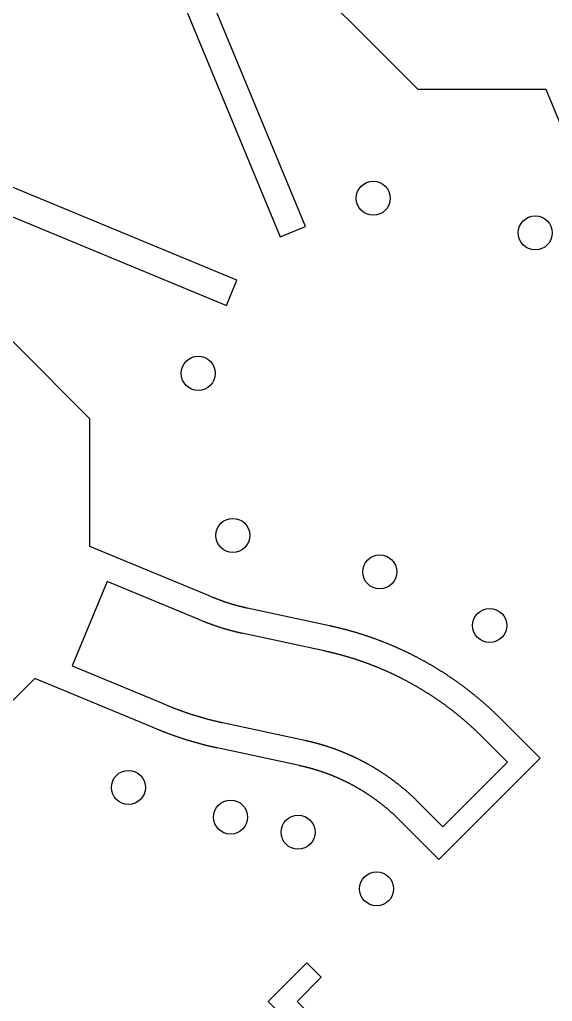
# Model space of a CAD drawing. Extents: x -13500 to 13500, y -13500 to 13500.
# Drawn here: x -7196 to -3290, y 0 to 7196 of the extents above; entities that cross this region are included whole.
import ezdxf

# ---------------------------------------------------------------- set-up
doc = ezdxf.new("R2010")
doc.units = 0
doc.header["$MEASUREMENT"] = 0
doc.layers.add('Top', color=1, linetype='Continuous')
doc.layers.add('Via', color=90, linetype='Continuous')

msp = doc.modelspace()

# ---------------------------------------------------------------- linework, layer by layer
at = {"layer": 'Top', "linetype": 'Continuous'}
for points in [[(-5285.827, 5603.763), (-5101.051, 5680.299), (-6838.052, 9873.788), (-2146.591, 11817.055), (-409.591, 7623.566), (-224.815, 7700.103), (-2038.352, 12078.368), (-7099.364, 9982.028), (-5285.827, 5603.763)], [(-7700.103, 224.815), (-7623.567, 409.591), (-11817.056, 2146.591), (-9873.79, 6838.051), (-5680.301, 5101.051), (-5603.764, 5285.827), (-9982.029, 7099.364), (-12078.369, 2038.351), (-7700.103, 224.815)]]:
    msp.add_lwpolyline(points, dxfattribs=at)
at = {"layer": 'Top'}
for points in [[(-2976.689, 5814.471), (-3336.588, 6683.345), (-4273.044, 6683.345), (-5337.035, 7747.336)], [(-7747.336, 5337.035), (-6683.345, 4273.044), (-6683.345, 3336.588), (-5814.471, 2976.689), (-5782.432, 2963.418), (-5779.263, 2962.109), (-5776.091, 2960.808), (-5772.916, 2959.515), (-5769.738, 2958.229), (-5766.557, 2956.95), (-5763.373, 2955.678), (-5760.186, 2954.414), (-5756.996, 2953.158), (-5753.803, 2951.909), (-5750.608, 2950.667), (-5747.409, 2949.433), (-5744.208, 2948.206), (-5741.003, 2946.986), (-5737.796, 2945.774), (-5734.586, 2944.57), (-5731.374, 2943.373), (-5728.158, 2942.183), (-5724.94, 2941.001), (-5721.719, 2939.826), (-5718.495, 2938.659), (-5715.269, 2937.499), (-5712.04, 2936.347), (-5708.808, 2935.203), (-5705.574, 2934.066), (-5702.337, 2932.936), (-5699.097, 2931.814), (-5695.855, 2930.699), (-5692.61, 2929.592), (-5689.363, 2928.493), (-5686.113, 2927.401), (-5682.86, 2926.317), (-5679.606, 2925.24), (-5676.348, 2924.171), (-5673.088, 2923.109), (-5669.826, 2922.055), (-5666.561, 2921.008), (-5663.294, 2919.97), (-5660.024, 2918.938), (-5656.752, 2917.915), (-5653.477, 2916.898), (-5650.201, 2915.89), (-5646.922, 2914.889), (-5643.64, 2913.896), (-5640.356, 2912.91), (-5637.07, 2911.932), (-5633.782, 2910.962), (-5630.492, 2909.999), (-5627.199, 2909.044), (-5623.904, 2908.097), (-5620.607, 2907.157), (-5617.307, 2906.225), (-5614.006, 2905.301), (-5610.702, 2904.384), (-5607.397, 2903.475), (-5604.089, 2902.574), (-5600.779, 2901.68), (-5597.467, 2900.794), (-5594.153, 2899.916), (-5590.837, 2899.046), (-5587.518, 2898.183), (-5584.198, 2897.328), (-5580.876, 2896.48), (-5577.552, 2895.641), (-5574.226, 2894.809), (-5570.898, 2893.985), (-5567.569, 2893.168), (-5564.237, 2892.359), (-5560.903, 2891.558), (-5557.568, 2890.765), (-5554.231, 2889.98), (-5550.891, 2889.202), (-5547.551, 2888.432), (-5544.208, 2887.67), (-5540.863, 2886.915), (-5537.517, 2886.169), (-5534.169, 2885.43), (-5530.82, 2884.699), (-5527.469, 2883.976), (-4923.764, 2754.418), (-4919.363, 2753.47), (-4914.965, 2752.513), (-4910.568, 2751.549), (-4906.174, 2750.577), (-4901.78, 2749.598), (-4897.389, 2748.61), (-4892.999, 2747.615), (-4888.611, 2746.612), (-4884.225, 2745.601), (-4879.841, 2744.582), (-4875.459, 2743.555), (-4871.078, 2742.521), (-4866.699, 2741.478), (-4862.322, 2740.428), (-4857.947, 2739.37), (-4853.574, 2738.305), (-4849.203, 2737.231), (-4844.834, 2736.15), (-4840.466, 2735.061), (-4836.101, 2733.964), (-4831.738, 2732.86), (-4827.376, 2731.747), (-4823.017, 2730.627), (-4818.659, 2729.499), (-4814.304, 2728.363), (-4809.95, 2727.22), (-4805.599, 2726.069), (-4801.25, 2724.91), (-4796.902, 2723.743), (-4792.557, 2722.569), (-4788.214, 2721.386), (-4783.873, 2720.196), (-4779.534, 2718.999), (-4775.198, 2717.793), (-4770.863, 2716.58), (-4766.531, 2715.359), (-4762.201, 2714.131), (-4757.873, 2712.894), (-4753.547, 2711.65), (-4749.223, 2710.399), (-4744.902, 2709.139), (-4740.583, 2707.872), (-4736.266, 2706.597), (-4731.952, 2705.315), (-4727.64, 2704.024), (-4723.33, 2702.727), (-4719.022, 2701.421), (-4714.717, 2700.108), (-4710.414, 2698.787), (-4706.113, 2697.458), (-4701.815, 2696.122), (-4697.519, 2694.778), (-4693.226, 2693.426), (-4688.935, 2692.067), (-4684.647, 2690.7), (-4680.361, 2689.326), (-4676.077, 2687.944), (-4671.796, 2686.554), (-4667.517, 2685.156), (-4663.241, 2683.751), (-4658.967, 2682.339), (-4654.696, 2680.918), (-4650.428, 2679.49), (-4646.161, 2678.055), (-4641.898, 2676.612), (-4637.637, 2675.161), (-4633.379, 2673.703), (-4629.123, 2672.237), (-4624.87, 2670.764), (-4620.62, 2669.282), (-4616.372, 2667.794), (-4612.127, 2666.298), (-4607.884, 2664.794), (-4603.644, 2663.283), (-4599.407, 2661.764), (-4595.173, 2660.237), (-4590.941, 2658.703), (-4586.712, 2657.162), (-4582.486, 2655.613), (-4578.263, 2654.056), (-4574.042, 2652.492), (-4569.825, 2650.92), (-4565.61, 2649.341), (-4561.397, 2647.755), (-4557.188, 2646.16), (-4552.982, 2644.559), (-4548.778, 2642.95), (-4544.577, 2641.333), (-4540.379, 2639.709), (-4536.184, 2638.077), (-4531.992, 2636.438), (-4527.803, 2634.792), (-4523.617, 2633.138), (-4519.434, 2631.476), (-4515.254, 2629.807), (-4511.076, 2628.131), (-4506.902, 2626.447), (-4502.731, 2624.756), (-4498.563, 2623.057), (-4494.397, 2621.351), (-4490.235, 2619.637), (-4486.076, 2617.916), (-4481.92, 2616.188), (-4477.767, 2614.452), (-4473.617, 2612.709), (-4469.471, 2610.958), (-4465.327, 2609.2), (-4461.187, 2607.435), (-4457.049, 2605.662), (-4452.915, 2603.882), (-4448.784, 2602.095), (-4444.656, 2600.3), (-4440.532, 2598.498), (-4436.411, 2596.688), (-4432.292, 2594.871), (-4428.178, 2593.047), (-4424.066, 2591.216), (-4419.958, 2589.377), (-4415.853, 2587.531), (-4411.751, 2585.677), (-4407.652, 2583.816), (-4403.557, 2581.948), (-4399.466, 2580.073), (-4395.377, 2578.19), (-4391.292, 2576.3), (-4387.21, 2574.403), (-4383.132, 2572.498), (-4379.057, 2570.586), (-4374.986, 2568.667), (-4370.918, 2566.741), (-4366.853, 2564.807), (-4362.792, 2562.866), (-4358.734, 2560.918), (-4354.68, 2558.963), (-4350.629, 2557.001), (-4346.582, 2555.031), (-4342.538, 2553.054), (-4338.498, 2551.07), (-4334.462, 2549.078), (-4330.429, 2547.08), (-4326.399, 2545.074), (-4322.373, 2543.061), (-4318.351, 2541.041), (-4314.332, 2539.014), (-4310.317, 2536.98), (-4306.306, 2534.938), (-4302.298, 2532.889), (-4298.294, 2530.833), (-4294.293, 2528.77), (-4290.296, 2526.7), (-4286.303, 2524.623), (-4282.314, 2522.539), (-4278.328, 2520.447), (-4274.346, 2518.349), (-4270.368, 2516.243), (-4266.393, 2514.13), (-4262.423, 2512.011), (-4258.456, 2509.884), (-4254.493, 2507.75), (-4250.534, 2505.609), (-4246.578, 2503.461), (-4242.627, 2501.305), (-4238.679, 2499.143), (-4234.735, 2496.974), (-4230.795, 2494.798), (-4226.859, 2492.615), (-4222.926, 2490.424), (-4218.998, 2488.227), (-4215.074, 2486.023), (-4211.153, 2483.811), (-4207.237, 2481.593), (-4203.324, 2479.368), (-4199.416, 2477.136), (-4195.511, 2474.897), (-4191.61, 2472.651), (-4187.714, 2470.397), (-4183.821, 2468.137), (-4179.933, 2465.871), (-4176.048, 2463.597), (-4172.168, 2461.316), (-4168.291, 2459.028), (-4164.419, 2456.734), (-4160.551, 2454.432), (-4156.687, 2452.124), (-4152.827, 2449.808), (-4148.971, 2447.486), (-4145.119, 2445.157), (-4141.272, 2442.821), (-4137.428, 2440.478), (-4133.589, 2438.129), (-4129.754, 2435.772), (-4125.924, 2433.409), (-4122.097, 2431.039), (-4118.275, 2428.662), (-4114.457, 2426.278), (-4110.643, 2423.888), (-4106.833, 2421.491), (-4103.028, 2419.086), (-4099.227, 2416.676), (-4095.43, 2414.258), (-4091.638, 2411.833), (-4087.85, 2409.402), (-4084.066, 2406.964), (-4080.287, 2404.52), (-4076.512, 2402.068), (-4072.741, 2399.61), (-4068.975, 2397.145), (-4065.213, 2394.674), (-4061.456, 2392.196), (-4057.703, 2389.711), (-4053.954, 2387.219), (-4050.21, 2384.721), (-4046.471, 2382.216), (-4042.736, 2379.704), (-4039.005, 2377.186), (-4035.279, 2374.661), (-4031.557, 2372.129), (-4027.84, 2369.591), (-4024.127, 2367.046), (-4020.419, 2364.495), (-4016.716, 2361.937), (-4013.017, 2359.372), (-4009.322, 2356.801), (-4005.633, 2354.223), (-4001.947, 2351.638), (-3998.267, 2349.047), (-3994.591, 2346.45), (-3990.919, 2343.846), (-3987.253, 2341.235), (-3983.591, 2338.618), (-3979.933, 2335.994), (-3976.281, 2333.364), (-3972.633, 2330.728), (-3968.99, 2328.084), (-3965.351, 2325.435), (-3961.717, 2322.778), (-3958.088, 2320.116), (-3954.464, 2317.447), (-3950.844, 2314.771), (-3947.229, 2312.089), (-3943.619, 2309.401), (-3940.014, 2306.706), (-3936.414, 2304.005), (-3932.818, 2301.297), (-3929.228, 2298.583), (-3925.642, 2295.862), (-3922.061, 2293.135), (-3918.485, 2290.402), (-3914.913, 2287.662), (-3911.347, 2284.916), (-3907.785, 2282.164), (-3904.229, 2279.405), (-3900.677, 2276.64), (-3897.13, 2273.869), (-3893.589, 2271.091), (-3890.052, 2268.307), (-3886.52, 2265.517), (-3882.993, 2262.72), (-3879.471, 2259.917), (-3875.954, 2257.108), (-3872.442, 2254.293), (-3868.936, 2251.471), (-3865.434, 2248.643), (-3861.937, 2245.809), (-3858.445, 2242.969), (-3854.959, 2240.122), (-3851.477, 2237.269), (-3848.001, 2234.41), (-3844.529, 2231.545), (-3841.063, 2228.674), (-3837.602, 2225.796), (-3834.146, 2222.912), (-3830.695, 2220.022), (-3827.249, 2217.126), (-3823.809, 2214.224), (-3820.373, 2211.316), (-3816.943, 2208.402), (-3813.518, 2205.481), (-3810.099, 2202.554), (-3806.684, 2199.622), (-3803.275, 2196.683), (-3799.871, 2193.738), (-3796.472, 2190.787), (-3793.078, 2187.83), (-3789.69, 2184.867), (-3786.307, 2181.898), (-3782.93, 2178.923), (-3779.557, 2175.942), (-3776.19, 2172.955), (-3772.829, 2169.961), (-3769.472, 2166.962), (-3766.121, 2163.957), (-3762.775, 2160.946), (-3759.435, 2157.929), (-3756.1, 2154.906), (-3752.771, 2151.877), (-3749.447, 2148.842), (-3746.128, 2145.802), (-3742.815, 2142.755), (-3739.507, 2139.702), (-3736.205, 2136.644), (-3732.908, 2133.58), (-3729.616, 2130.509), (-3726.33, 2127.433), (-3723.05, 2124.351), (-3719.775, 2121.264), (-3716.505, 2118.17), (-3713.241, 2115.071), (-3709.983, 2111.965), (-3706.73, 2108.854), (-3703.483, 2105.737), (-3700.241, 2102.615), (-3697.005, 2099.486), (-3693.774, 2096.352), (-3690.549, 2093.212), (-3687.33, 2090.067), (-3684.116, 2086.915), (-3680.908, 2083.758), (-3677.705, 2080.595), (-3674.508, 2077.427), (-3671.317, 2074.253), (-3668.132, 2071.073), (-3485.535, 1888.476), (-3485.535, 1888.476), (-3379.469, 1782.41), (-4121.931, 1039.948), (-4227.997, 1146.014), (-4227.997, 1146.014), (-4410.594, 1328.611), (-4413.03, 1331.041), (-4415.472, 1333.466), (-4417.92, 1335.886), (-4420.374, 1338.3), (-4422.833, 1340.707), (-4425.297, 1343.11), (-4427.767, 1345.506), (-4430.243, 1347.897), (-4432.725, 1350.282), (-4435.212, 1352.661), (-4437.704, 1355.034), (-4440.202, 1357.401), (-4442.706, 1359.763), (-4445.215, 1362.119), (-4447.729, 1364.469), (-4450.249, 1366.813), (-4452.775, 1369.151), (-4455.306, 1371.483), (-4457.842, 1373.81), (-4460.384, 1376.13), (-4462.931, 1378.444), (-4465.484, 1380.753), (-4468.042, 1383.056), (-4470.605, 1385.352), (-4473.174, 1387.643), (-4475.748, 1389.927), (-4478.327, 1392.206), (-4480.912, 1394.479), (-4483.502, 1396.745), (-4486.097, 1399.006), (-4488.698, 1401.26), (-4491.303, 1403.508), (-4493.914, 1405.751), (-4496.531, 1407.987), (-4499.152, 1410.217), (-4501.779, 1412.441), (-4504.411, 1414.658), (-4507.048, 1416.87), (-4509.69, 1419.076), (-4512.337, 1421.275), (-4514.989, 1423.468), (-4517.647, 1425.655), (-4520.31, 1427.836), (-4522.977, 1430.01), (-4525.65, 1432.179), (-4528.328, 1434.341), (-4531.011, 1436.496), (-4533.699, 1438.646), (-4536.391, 1440.789), (-4539.089, 1442.926), (-4541.792, 1445.057), (-4544.5, 1447.181), (-4547.213, 1449.299), (-4549.93, 1451.411), (-4552.653, 1453.516), (-4555.381, 1455.615), (-4558.113, 1457.708), (-4560.85, 1459.794), (-4563.592, 1461.874), (-4566.339, 1463.947), (-4569.091, 1466.014), (-4571.848, 1468.075), (-4574.609, 1470.129), (-4577.376, 1472.177), (-4580.147, 1474.218), (-4582.922, 1476.253), (-4585.703, 1478.281), (-4588.488, 1480.303), (-4591.278, 1482.318), (-4594.073, 1484.327), (-4596.872, 1486.329), (-4599.676, 1488.325), (-4602.484, 1490.314), (-4605.298, 1492.296), (-4608.116, 1494.272), (-4610.938, 1496.242), (-4613.765, 1498.205), (-4616.597, 1500.161), (-4619.433, 1502.111), (-4622.274, 1504.054), (-4625.119, 1505.99), (-4627.969, 1507.92), (-4630.823, 1509.843), (-4633.682, 1511.759), (-4636.545, 1513.669), (-4639.412, 1515.572), (-4642.285, 1517.469), (-4645.161, 1519.358), (-4648.042, 1521.241), (-4650.927, 1523.117), (-4653.817, 1524.987), (-4656.711, 1526.85), (-4659.609, 1528.706), (-4662.512, 1530.555), (-4665.419, 1532.397), (-4668.33, 1534.233), (-4671.246, 1536.062), (-4674.166, 1537.884), (-4677.09, 1539.699), (-4680.018, 1541.507), (-4682.95, 1543.309), (-4685.887, 1545.104), (-4688.828, 1546.891), (-4691.773, 1548.672), (-4694.722, 1550.446), (-4697.675, 1552.214), (-4700.633, 1553.974), (-4703.594, 1555.727), (-4706.56, 1557.474), (-4709.53, 1559.213), (-4712.503, 1560.946), (-4715.481, 1562.672), (-4718.463, 1564.391), (-4721.449, 1566.102), (-4724.438, 1567.807), (-4727.432, 1569.505), (-4730.43, 1571.196), (-4733.432, 1572.88), (-4736.437, 1574.557), (-4739.447, 1576.226), (-4742.46, 1577.889), (-4745.477, 1579.545), (-4748.498, 1581.194), (-4751.523, 1582.835), (-4754.552, 1584.47), (-4757.584, 1586.097), (-4760.621, 1587.718), (-4763.661, 1589.331), (-4766.705, 1590.937), (-4769.752, 1592.537), (-4772.803, 1594.129), (-4775.859, 1595.713), (-4778.917, 1597.291), (-4781.98, 1598.862), (-4785.046, 1600.425), (-4788.115, 1601.982), (-4791.189, 1603.531), (-4794.266, 1605.073), (-4797.346, 1606.608), (-4800.43, 1608.135), (-4803.518, 1609.656), (-4806.609, 1611.169), (-4809.704, 1612.675), (-4812.802, 1614.174), (-4815.903, 1615.665), (-4819.009, 1617.149), (-4822.117, 1618.626), (-4825.229, 1620.096), (-4828.345, 1621.559), (-4831.464, 1623.014), (-4834.586, 1624.462), (-4837.711, 1625.903), (-4840.84, 1627.336), (-4843.973, 1628.762), (-4847.108, 1630.181), (-4850.247, 1631.592), (-4853.39, 1632.996), (-4856.535, 1634.393), (-4859.684, 1635.782), (-4862.836, 1637.165), (-4865.991, 1638.539), (-4869.149, 1639.907), (-4872.311, 1641.267), (-4875.476, 1642.619), (-4878.644, 1643.964), (-4881.815, 1645.302), (-4884.989, 1646.633), (-4888.166, 1647.956), (-4891.346, 1649.271), (-4894.53, 1650.579), (-4897.716, 1651.88), (-4900.905, 1653.173), (-4904.098, 1654.459), (-4907.293, 1655.738), (-4910.492, 1657.009), (-4913.693, 1658.272), (-4916.897, 1659.528), (-4920.105, 1660.776), (-4923.315, 1662.018), (-4926.528, 1663.251), (-4929.744, 1664.477), (-4932.962, 1665.696), (-4936.184, 1666.907), (-4939.408, 1668.11), (-4942.636, 1669.306), (-4945.866, 1670.494), (-4949.098, 1671.675), (-4952.334, 1672.849), (-4955.572, 1674.014), (-4958.813, 1675.173), (-4962.057, 1676.323), (-4965.303, 1677.466), (-4968.552, 1678.602), (-4971.803, 1679.73), (-4975.058, 1680.85), (-4978.314, 1681.963), (-4981.574, 1683.068), (-4984.836, 1684.166), (-4988.1, 1685.256), (-4991.367, 1686.338), (-4994.637, 1687.413), (-4997.909, 1688.48), (-5001.184, 1689.539), (-5004.461, 1690.591), (-5007.74, 1691.635), (-5011.022, 1692.671), (-5014.306, 1693.7), (-5017.593, 1694.721), (-5020.882, 1695.735), (-5024.173, 1696.741), (-5027.467, 1697.739), (-5030.763, 1698.729), (-5034.062, 1699.712), (-5037.362, 1700.687), (-5040.665, 1701.654), (-5043.97, 1702.614), (-5047.278, 1703.566), (-5050.588, 1704.51), (-5053.899, 1705.446), (-5057.213, 1706.375), (-5060.529, 1707.296), (-5063.848, 1708.209), (-5067.168, 1709.115), (-5070.491, 1710.012), (-5073.815, 1710.902), (-5077.142, 1711.785), (-5080.471, 1712.659), (-5083.801, 1713.526), (-5087.134, 1714.385), (-5090.469, 1715.236), (-5093.806, 1716.079), (-5097.144, 1716.915), (-5100.485, 1717.742), (-5103.828, 1718.562), (-5107.172, 1719.375), (-5110.518, 1720.179), (-5113.867, 1720.976), (-5117.217, 1721.764), (-5120.569, 1722.545), (-5123.922, 1723.318), (-5127.278, 1724.084), (-5130.635, 1724.841), (-5133.994, 1725.591), (-5137.355, 1726.332), (-5140.717, 1727.066), (-5144.082, 1727.792), (-5747.787, 1857.35), (-5752.174, 1858.296), (-5756.56, 1859.249), (-5760.944, 1860.21), (-5765.326, 1861.179), (-5769.706, 1862.156), (-5774.085, 1863.141), (-5778.462, 1864.133), (-5782.837, 1865.133), (-5787.211, 1866.141), (-5791.583, 1867.157), (-5795.952, 1868.18), (-5800.32, 1869.212), (-5804.687, 1870.25), (-5809.051, 1871.297), (-5813.413, 1872.352), (-5817.774, 1873.414), (-5822.133, 1874.484), (-5826.489, 1875.562), (-5830.844, 1876.647), (-5835.197, 1877.74), (-5839.548, 1878.841), (-5843.897, 1879.95), (-5848.244, 1881.066), (-5852.589, 1882.191), (-5856.932, 1883.322), (-5861.273, 1884.462), (-5865.612, 1885.609), (-5869.949, 1886.764), (-5874.284, 1887.927), (-5878.617, 1889.098), (-5882.947, 1890.276), (-5887.276, 1891.461), (-5891.603, 1892.655), (-5895.927, 1893.856), (-5900.249, 1895.065), (-5904.569, 1896.282), (-5908.887, 1897.506), (-5913.203, 1898.738), (-5917.516, 1899.977), (-5921.828, 1901.225), (-5926.137, 1902.479), (-5930.444, 1903.742), (-5934.748, 1905.012), (-5939.05, 1906.29), (-5943.351, 1907.576), (-5947.648, 1908.869), (-5951.944, 1910.17), (-5956.237, 1911.478), (-5960.528, 1912.794), (-5964.816, 1914.118), (-5969.102, 1915.449), (-5973.386, 1916.788), (-5977.667, 1918.134), (-5981.946, 1919.489), (-5986.223, 1920.85), (-5990.497, 1922.22), (-5994.769, 1923.597), (-5999.038, 1924.981), (-6003.304, 1926.373), (-6007.569, 1927.773), (-6011.831, 1929.18), (-6016.09, 1930.595), (-6020.346, 1932.017), (-6024.601, 1933.447), (-6028.852, 1934.885), (-6033.101, 1936.33), (-6037.348, 1937.783), (-6041.592, 1939.243), (-6045.833, 1940.71), (-6050.072, 1942.186), (-6054.308, 1943.669), (-6058.541, 1945.159), (-6062.772, 1946.657), (-6067, 1948.162), (-6071.226, 1949.675), (-6075.448, 1951.195), (-6079.668, 1952.723), (-6083.886, 1954.259), (-6088.1, 1955.801), (-6092.312, 1957.352), (-6096.521, 1958.91), (-6100.727, 1960.475), (-6104.931, 1962.048), (-6109.132, 1963.628), (-6113.329, 1965.216), (-6117.525, 1966.811), (-6121.717, 1968.414), (-6125.906, 1970.024), (-6130.093, 1971.641), (-6134.276, 1973.266), (-6138.457, 1974.899), (-6142.635, 1976.538), (-6146.809, 1978.186), (-6150.981, 1979.84), (-6155.15, 1981.502), (-6159.316, 1983.172), (-6163.479, 1984.849), (-6167.64, 1986.533), (-6171.797, 1988.225), (-6175.951, 1989.924), (-6180.102, 1991.63), (-6184.25, 1993.344), (-6216.289, 2006.615), (-7085.162, 2366.515), (-7747.336, 1704.341)], [(-6143.579, 2182.152), (-6111.54, 2168.881), (-6107.547, 2167.232), (-6103.552, 2165.59), (-6099.553, 2163.955), (-6095.552, 2162.328), (-6091.547, 2160.708), (-6087.539, 2159.096), (-6083.529, 2157.491), (-6079.515, 2155.893), (-6075.499, 2154.303), (-6071.48, 2152.72), (-6067.457, 2151.145), (-6063.432, 2149.577), (-6059.404, 2148.017), (-6055.373, 2146.464), (-6051.339, 2144.918), (-6047.302, 2143.38), (-6043.263, 2141.85), (-6039.22, 2140.327), (-6035.175, 2138.811), (-6031.127, 2137.303), (-6027.077, 2135.803), (-6023.023, 2134.309), (-6018.967, 2132.824), (-6014.908, 2131.346), (-6010.846, 2129.875), (-6006.781, 2128.412), (-6002.714, 2126.957), (-5998.644, 2125.509), (-5994.572, 2124.068), (-5990.497, 2122.635), (-5986.419, 2121.21), (-5982.338, 2119.792), (-5978.255, 2118.382), (-5974.17, 2116.979), (-5970.081, 2115.584), (-5965.991, 2114.196), (-5961.897, 2112.816), (-5957.801, 2111.443), (-5953.703, 2110.079), (-5949.602, 2108.721), (-5945.498, 2107.372), (-5941.392, 2106.029), (-5937.284, 2104.695), (-5933.173, 2103.368), (-5929.059, 2102.049), (-5924.944, 2100.737), (-5920.825, 2099.433), (-5916.705, 2098.136), (-5912.582, 2096.848), (-5908.456, 2095.566), (-5904.329, 2094.293), (-5900.198, 2093.027), (-5896.066, 2091.768), (-5891.931, 2090.518), (-5887.794, 2089.275), (-5883.655, 2088.039), (-5879.513, 2086.812), (-5875.369, 2085.592), (-5871.223, 2084.379), (-5867.075, 2083.175), (-5862.924, 2081.978), (-5858.771, 2080.788), (-5854.616, 2079.607), (-5850.459, 2078.433), (-5846.3, 2077.267), (-5842.138, 2076.108), (-5837.974, 2074.957), (-5833.809, 2073.814), (-5829.641, 2072.679), (-5825.471, 2071.551), (-5821.299, 2070.431), (-5817.125, 2069.318), (-5812.948, 2068.214), (-5808.77, 2067.117), (-5804.59, 2066.028), (-5800.408, 2064.947), (-5796.224, 2063.873), (-5792.037, 2062.807), (-5787.849, 2061.749), (-5783.659, 2060.698), (-5779.467, 2059.656), (-5775.273, 2058.621), (-5771.077, 2057.594), (-5766.879, 2056.574), (-5762.68, 2055.563), (-5758.478, 2054.559), (-5754.275, 2053.563), (-5750.069, 2052.575), (-5745.862, 2051.594), (-5741.654, 2050.621), (-5737.443, 2049.657), (-5733.231, 2048.699), (-5729.016, 2047.75), (-5724.8, 2046.809), (-5720.583, 2045.875), (-5716.363, 2044.949), (-5712.142, 2044.031), (-5707.92, 2043.12), (-5104.215, 1913.563), (-5100.649, 1912.794), (-5097.085, 1912.016), (-5093.523, 1911.231), (-5089.962, 1910.439), (-5086.403, 1909.638), (-5082.846, 1908.83), (-5079.291, 1908.014), (-5075.737, 1907.19), (-5072.186, 1906.358), (-5068.636, 1905.519), (-5065.088, 1904.672), (-5061.542, 1903.817), (-5057.997, 1902.954), (-5054.455, 1902.083), (-5050.915, 1901.205), (-5047.376, 1900.319), (-5043.84, 1899.425), (-5040.305, 1898.524), (-5036.772, 1897.614), (-5033.242, 1896.697), (-5029.713, 1895.773), (-5026.187, 1894.84), (-5022.662, 1893.9), (-5019.14, 1892.952), (-5015.619, 1891.996), (-5012.101, 1891.033), (-5008.585, 1890.062), (-5005.071, 1889.083), (-5001.559, 1888.097), (-4998.05, 1887.103), (-4994.542, 1886.101), (-4991.037, 1885.091), (-4987.534, 1884.074), (-4984.033, 1883.049), (-4980.534, 1882.017), (-4977.038, 1880.976), (-4973.544, 1879.929), (-4970.052, 1878.873), (-4966.563, 1877.81), (-4963.076, 1876.739), (-4959.591, 1875.661), (-4956.109, 1874.575), (-4952.629, 1873.481), (-4949.151, 1872.38), (-4945.676, 1871.271), (-4942.204, 1870.154), (-4938.733, 1869.03), (-4935.266, 1867.898), (-4931.8, 1866.759), (-4928.338, 1865.612), (-4924.877, 1864.458), (-4921.42, 1863.296), (-4917.965, 1862.126), (-4914.512, 1860.949), (-4911.062, 1859.764), (-4907.615, 1858.572), (-4904.17, 1857.372), (-4900.728, 1856.164), (-4897.288, 1854.949), (-4893.852, 1853.727), (-4890.417, 1852.497), (-4886.986, 1851.259), (-4883.557, 1850.014), (-4880.131, 1848.762), (-4876.708, 1847.501), (-4873.288, 1846.234), (-4869.87, 1844.959), (-4866.455, 1843.676), (-4863.043, 1842.386), (-4859.634, 1841.089), (-4856.228, 1839.784), (-4852.824, 1838.471), (-4849.424, 1837.151), (-4846.026, 1835.824), (-4842.631, 1834.489), (-4839.239, 1833.147), (-4835.85, 1831.798), (-4832.465, 1830.44), (-4829.082, 1829.076), (-4825.702, 1827.704), (-4822.325, 1826.325), (-4818.951, 1824.938), (-4815.58, 1823.544), (-4812.212, 1822.143), (-4808.847, 1820.734), (-4805.486, 1819.318), (-4802.127, 1817.894), (-4798.772, 1816.463), (-4795.42, 1815.025), (-4792.071, 1813.579), (-4788.725, 1812.127), (-4785.382, 1810.666), (-4782.042, 1809.199), (-4778.706, 1807.724), (-4775.373, 1806.242), (-4772.043, 1804.752), (-4768.717, 1803.255), (-4765.394, 1801.751), (-4762.074, 1800.24), (-4758.757, 1798.721), (-4755.444, 1797.196), (-4752.134, 1795.662), (-4748.827, 1794.122), (-4745.524, 1792.574), (-4742.224, 1791.02), (-4738.928, 1789.458), (-4735.635, 1787.888), (-4732.346, 1786.312), (-4729.06, 1784.728), (-4725.777, 1783.137), (-4722.498, 1781.539), (-4719.222, 1779.934), (-4715.95, 1778.321), (-4712.682, 1776.702), (-4709.417, 1775.075), (-4706.156, 1773.441), (-4702.898, 1771.8), (-4699.644, 1770.152), (-4696.393, 1768.497), (-4693.146, 1766.834), (-4689.903, 1765.165), (-4686.663, 1763.488), (-4683.427, 1761.804), (-4680.195, 1760.113), (-4676.967, 1758.415), (-4673.742, 1756.711), (-4670.521, 1754.999), (-4667.304, 1753.279), (-4664.09, 1751.553), (-4660.88, 1749.82), (-4657.675, 1748.08), (-4654.472, 1746.333), (-4651.274, 1744.579), (-4648.08, 1742.817), (-4644.889, 1741.049), (-4641.703, 1739.274), (-4638.52, 1737.492), (-4635.341, 1735.703), (-4632.166, 1733.907), (-4628.995, 1732.103), (-4625.828, 1730.293), (-4622.665, 1728.477), (-4619.506, 1726.653), (-4616.351, 1724.822), (-4613.2, 1722.984), (-4610.053, 1721.14), (-4606.91, 1719.288), (-4603.771, 1717.43), (-4600.636, 1715.565), (-4597.506, 1713.693), (-4594.379, 1711.814), (-4591.256, 1709.928), (-4588.138, 1708.035), (-4585.024, 1706.136), (-4581.914, 1704.229), (-4578.808, 1702.316), (-4575.706, 1700.397), (-4572.609, 1698.47), (-4569.516, 1696.536), (-4566.427, 1694.596), (-4563.342, 1692.649), (-4560.262, 1690.695), (-4557.186, 1688.735), (-4554.114, 1686.768), (-4551.046, 1684.794), (-4547.983, 1682.813), (-4544.924, 1680.826), (-4541.87, 1678.832), (-4538.82, 1676.831), (-4535.774, 1674.824), (-4532.733, 1672.809), (-4529.696, 1670.789), (-4526.663, 1668.761), (-4523.635, 1666.727), (-4520.612, 1664.687), (-4517.593, 1662.639), (-4514.578, 1660.585), (-4511.568, 1658.525), (-4508.563, 1656.458), (-4505.562, 1654.384), (-4502.565, 1652.304), (-4499.573, 1650.217), (-4496.586, 1648.124), (-4493.603, 1646.024), (-4490.625, 1643.918), (-4487.652, 1641.805), (-4484.683, 1639.685), (-4481.719, 1637.559), (-4478.759, 1635.427), (-4475.804, 1633.288), (-4472.854, 1631.143), (-4469.909, 1628.991), (-4466.968, 1626.832), (-4464.032, 1624.668), (-4461.101, 1622.497), (-4458.174, 1620.319), (-4455.252, 1618.135), (-4452.336, 1615.945), (-4449.423, 1613.748), (-4446.516, 1611.545), (-4443.614, 1609.335), (-4440.716, 1607.119), (-4437.823, 1604.897), (-4434.936, 1602.669), (-4432.053, 1600.434), (-4429.174, 1598.193), (-4426.301, 1595.945), (-4423.433, 1593.692), (-4420.57, 1591.432), (-4417.711, 1589.165), (-4414.858, 1586.893), (-4412.01, 1584.614), (-4409.166, 1582.329), (-4406.328, 1580.038), (-4403.495, 1577.74), (-4400.666, 1575.437), (-4397.843, 1573.127), (-4395.025, 1570.811), (-4392.212, 1568.488), (-4389.404, 1566.16), (-4386.601, 1563.826), (-4383.803, 1561.485), (-4381.011, 1559.138), (-4378.223, 1556.785), (-4375.441, 1554.426), (-4372.664, 1552.061), (-4369.892, 1549.69), (-4367.125, 1547.313), (-4364.363, 1544.93), (-4361.607, 1542.54), (-4358.856, 1540.145), (-4356.11, 1537.744), (-4353.37, 1535.336), (-4350.634, 1532.923), (-4347.904, 1530.504), (-4345.18, 1528.078), (-4342.46, 1525.647), (-4339.746, 1523.21), (-4337.038, 1520.766), (-4334.334, 1518.317), (-4331.636, 1515.862), (-4328.944, 1513.401), (-4326.257, 1510.935), (-4323.575, 1508.462), (-4320.899, 1505.983), (-4318.228, 1503.499), (-4315.562, 1501.008), (-4312.902, 1498.512), (-4310.248, 1496.01), (-4307.599, 1493.503), (-4304.955, 1490.989), (-4302.317, 1488.47), (-4299.685, 1485.945), (-4297.058, 1483.414), (-4294.437, 1480.877), (-4291.821, 1478.335), (-4289.211, 1475.787), (-4286.606, 1473.233), (-4284.007, 1470.673), (-4281.413, 1468.108), (-4278.826, 1465.537), (-4276.243, 1462.961), (-4093.647, 1280.364), (-3619.885, 1754.126), (-3802.482, 1936.722), (-3805.542, 1939.777), (-3808.608, 1942.825), (-3811.679, 1945.868), (-3814.756, 1948.906), (-3817.838, 1951.937), (-3820.927, 1954.963), (-3824.02, 1957.983), (-3827.12, 1960.998), (-3830.225, 1964.007), (-3833.335, 1967.01), (-3836.451, 1970.007), (-3839.573, 1972.998), (-3842.7, 1975.984), (-3845.832, 1978.964), (-3848.971, 1981.938), (-3852.114, 1984.906), (-3855.263, 1987.868), (-3858.418, 1990.825), (-3861.578, 1993.775), (-3864.744, 1996.72), (-3867.915, 1999.659), (-3871.091, 2002.592), (-3874.273, 2005.519), (-3877.46, 2008.441), (-3880.653, 2011.356), (-3883.851, 2014.266), (-3887.055, 2017.169), (-3890.263, 2020.067), (-3893.478, 2022.959), (-3896.697, 2025.844), (-3899.922, 2028.724), (-3903.152, 2031.598), (-3906.388, 2034.466), (-3909.629, 2037.327), (-3912.875, 2040.183), (-3916.126, 2043.033), (-3919.383, 2045.877), (-3922.645, 2048.714), (-3925.912, 2051.546), (-3929.184, 2054.372), (-3932.462, 2057.191), (-3935.745, 2060.005), (-3939.033, 2062.812), (-3942.326, 2065.613), (-3945.624, 2068.409), (-3948.928, 2071.198), (-3952.237, 2073.981), (-3955.551, 2076.758), (-3958.87, 2079.528), (-3962.194, 2082.293), (-3965.523, 2085.051), (-3968.858, 2087.803), (-3972.197, 2090.549), (-3975.542, 2093.289), (-3978.891, 2096.023), (-3982.246, 2098.75), (-3985.606, 2101.472), (-3988.97, 2104.187), (-3992.34, 2106.895), (-3995.715, 2109.598), (-3999.095, 2112.294), (-4002.48, 2114.984), (-4005.869, 2117.668), (-4009.264, 2120.345), (-4012.664, 2123.016), (-4016.068, 2125.681), (-4019.478, 2128.34), (-4022.892, 2130.992), (-4026.312, 2133.638), (-4029.736, 2136.278), (-4033.165, 2138.911), (-4036.599, 2141.538), (-4040.038, 2144.158), (-4043.482, 2146.772), (-4046.93, 2149.38), (-4050.383, 2151.981), (-4053.842, 2154.576), (-4057.305, 2157.165), (-4060.772, 2159.747), (-4064.245, 2162.323), (-4067.722, 2164.892), (-4071.204, 2167.455), (-4074.691, 2170.011), (-4078.182, 2172.561), (-4081.679, 2175.105), (-4085.18, 2177.642), (-4088.685, 2180.172), (-4092.196, 2182.696), (-4095.711, 2185.214), (-4099.23, 2187.725), (-4102.754, 2190.229), (-4106.283, 2192.727), (-4109.817, 2195.219), (-4113.355, 2197.703), (-4116.898, 2200.182), (-4120.445, 2202.653), (-4123.997, 2205.119), (-4127.553, 2207.577), (-4131.114, 2210.029), (-4134.68, 2212.475), (-4138.25, 2214.913), (-4141.824, 2217.345), (-4145.403, 2219.771), (-4148.987, 2222.19), (-4152.575, 2224.602), (-4156.167, 2227.008), (-4159.764, 2229.407), (-4163.366, 2231.799), (-4166.971, 2234.185), (-4170.582, 2236.564), (-4174.196, 2238.936), (-4177.815, 2241.302), (-4181.438, 2243.66), (-4185.066, 2246.013), (-4188.698, 2248.358), (-4192.335, 2250.697), (-4195.975, 2253.029), (-4199.62, 2255.354), (-4203.27, 2257.672), (-4206.923, 2259.984), (-4210.581, 2262.289), (-4214.243, 2264.587), (-4217.91, 2266.879), (-4221.58, 2269.163), (-4225.255, 2271.441), (-4228.934, 2273.712), (-4232.617, 2275.976), (-4236.305, 2278.233), (-4239.997, 2280.484), (-4243.692, 2282.727), (-4247.392, 2284.964), (-4251.096, 2287.194), (-4254.805, 2289.417), (-4258.517, 2291.634), (-4262.233, 2293.843), (-4265.954, 2296.045), (-4269.678, 2298.241), (-4273.407, 2300.43), (-4277.139, 2302.611), (-4280.876, 2304.786), (-4284.617, 2306.954), (-4288.362, 2309.115), (-4292.11, 2311.269), (-4295.863, 2313.416), (-4299.62, 2315.556), (-4303.38, 2317.69), (-4307.145, 2319.816), (-4310.913, 2321.935), (-4314.686, 2324.047), (-4318.462, 2326.153), (-4322.242, 2328.251), (-4326.026, 2330.342), (-4329.814, 2332.427), (-4333.606, 2334.504), (-4337.402, 2336.574), (-4341.201, 2338.637), (-4345.005, 2340.694), (-4348.812, 2342.743), (-4352.622, 2344.785), (-4356.437, 2346.82), (-4360.256, 2348.848), (-4364.078, 2350.869), (-4367.904, 2352.882), (-4371.733, 2354.889), (-4375.567, 2356.889), (-4379.404, 2358.881), (-4383.244, 2360.867), (-4387.089, 2362.845), (-4390.937, 2364.816), (-4394.788, 2366.78), (-4398.644, 2368.737), (-4402.503, 2370.687), (-4406.365, 2372.629), (-4410.231, 2374.565), (-4414.101, 2376.493), (-4417.974, 2378.414), (-4421.851, 2380.328), (-4425.731, 2382.235), (-4429.615, 2384.134), (-4433.503, 2386.027), (-4437.393, 2387.912), (-4441.288, 2389.79), (-4445.186, 2391.661), (-4449.087, 2393.524), (-4452.992, 2395.381), (-4456.9, 2397.23), (-4460.811, 2399.071), (-4464.726, 2400.906), (-4468.645, 2402.733), (-4472.566, 2404.553), (-4476.492, 2406.366), (-4480.42, 2408.172), (-4484.352, 2409.97), (-4488.287, 2411.761), (-4492.225, 2413.545), (-4496.167, 2415.321), (-4500.112, 2417.09), (-4504.06, 2418.852), (-4508.012, 2420.607), (-4511.967, 2422.354), (-4515.925, 2424.094), (-4519.886, 2425.826), (-4523.85, 2427.551), (-4527.818, 2429.269), (-4531.789, 2430.98), (-4535.763, 2432.683), (-4539.74, 2434.378), (-4543.72, 2436.067), (-4547.703, 2437.748), (-4551.69, 2439.421), (-4555.679, 2441.088), (-4559.672, 2442.747), (-4563.668, 2444.398), (-4567.666, 2446.042), (-4571.668, 2447.679), (-4575.673, 2449.308), (-4579.681, 2450.93), (-4583.691, 2452.544), (-4587.705, 2454.151), (-4591.722, 2455.751), (-4595.742, 2457.343), (-4599.764, 2458.928), (-4603.79, 2460.505), (-4607.818, 2462.074), (-4611.85, 2463.637), (-4615.884, 2465.192), (-4619.921, 2466.739), (-4623.961, 2468.279), (-4628.004, 2469.811), (-4632.05, 2471.336), (-4636.098, 2472.853), (-4640.15, 2474.363), (-4644.204, 2475.866), (-4648.26, 2477.361), (-4652.32, 2478.848), (-4656.382, 2480.328), (-4660.448, 2481.8), (-4664.515, 2483.265), (-4668.586, 2484.722), (-4672.659, 2486.172), (-4676.735, 2487.614), (-4680.814, 2489.049), (-4684.895, 2490.476), (-4688.979, 2491.895), (-4693.065, 2493.307), (-4697.154, 2494.712), (-4701.246, 2496.109), (-4705.34, 2497.498), (-4709.437, 2498.879), (-4713.536, 2500.254), (-4717.638, 2501.62), (-4721.743, 2502.979), (-4725.85, 2504.33), (-4729.959, 2505.674), (-4734.071, 2507.01), (-4738.185, 2508.338), (-4742.302, 2509.659), (-4746.421, 2510.972), (-4750.543, 2512.278), (-4754.667, 2513.576), (-4758.794, 2514.866), (-4762.922, 2516.149), (-4767.054, 2517.424), (-4771.187, 2518.691), (-4775.323, 2519.951), (-4779.461, 2521.203), (-4783.602, 2522.447), (-4787.745, 2523.684), (-4791.89, 2524.913), (-4796.038, 2526.134), (-4800.187, 2527.348), (-4804.339, 2528.554), (-4808.493, 2529.752), (-4812.65, 2530.943), (-4816.808, 2532.126), (-4820.969, 2533.301), (-4825.132, 2534.468), (-4829.297, 2535.628), (-4833.464, 2536.78), (-4837.633, 2537.925), (-4841.805, 2539.061), (-4845.978, 2540.19), (-4850.154, 2541.311), (-4854.332, 2542.425), (-4858.511, 2543.53), (-4862.693, 2544.628), (-4866.877, 2545.719), (-4871.063, 2546.801), (-4875.251, 2547.876), (-4879.44, 2548.943), (-4883.632, 2550.002), (-4887.826, 2551.053), (-4892.022, 2552.097), (-4896.219, 2553.133), (-4900.419, 2554.161), (-4904.62, 2555.181), (-4908.823, 2556.194), (-4913.028, 2557.199), (-4917.235, 2558.196), (-4921.444, 2559.185), (-4925.655, 2560.166), (-4929.867, 2561.14), (-4934.082, 2562.106), (-4938.298, 2563.064), (-4942.516, 2564.014), (-4946.735, 2564.956), (-4950.956, 2565.891), (-4955.179, 2566.818), (-4959.404, 2567.737), (-4963.631, 2568.648), (-5567.336, 2698.205), (-5570.891, 2698.972), (-5574.444, 2699.747), (-5577.996, 2700.53), (-5581.546, 2701.32), (-5585.094, 2702.118), (-5588.641, 2702.924), (-5592.186, 2703.737), (-5595.729, 2704.559), (-5599.27, 2705.388), (-5602.809, 2706.224), (-5606.347, 2707.069), (-5609.883, 2707.921), (-5613.416, 2708.781), (-5616.948, 2709.649), (-5620.478, 2710.524), (-5624.006, 2711.407), (-5627.533, 2712.298), (-5631.057, 2713.196), (-5634.579, 2714.102), (-5638.099, 2715.016), (-5641.618, 2715.938), (-5645.134, 2716.867), (-5648.648, 2717.804), (-5652.16, 2718.749), (-5655.67, 2719.701), (-5659.178, 2720.661), (-5662.684, 2721.628), (-5666.188, 2722.604), (-5669.689, 2723.586), (-5673.189, 2724.577), (-5676.686, 2725.575), (-5680.181, 2726.581), (-5683.674, 2727.594), (-5687.165, 2728.615), (-5690.653, 2729.644), (-5694.14, 2730.68), (-5697.623, 2731.724), (-5701.105, 2732.776), (-5704.584, 2733.835), (-5708.061, 2734.902), (-5711.536, 2735.976), (-5715.008, 2737.058), (-5718.478, 2738.147), (-5721.946, 2739.244), (-5725.411, 2740.349), (-5728.874, 2741.461), (-5732.334, 2742.581), (-5735.792, 2743.708), (-5739.247, 2744.843), (-5742.7, 2745.986), (-5746.15, 2747.136), (-5749.598, 2748.293), (-5753.043, 2749.458), (-5756.486, 2750.631), (-5759.926, 2751.811), (-5763.364, 2752.998), (-5766.799, 2754.193), (-5770.231, 2755.396), (-5773.661, 2756.606), (-5777.088, 2757.824), (-5780.513, 2759.049), (-5783.934, 2760.281), (-5787.353, 2761.521), (-5790.77, 2762.769), (-5794.183, 2764.024), (-5797.594, 2765.286), (-5801.002, 2766.556), (-5804.407, 2767.833), (-5807.81, 2769.118), (-5811.21, 2770.41), (-5814.606, 2771.709), (-5818, 2773.016), (-5821.392, 2774.331), (-5824.78, 2775.652), (-5828.165, 2776.982), (-5831.548, 2778.318), (-5834.927, 2779.662), (-5838.304, 2781.013), (-5841.677, 2782.372), (-5845.048, 2783.738), (-5848.416, 2785.112), (-5851.78, 2786.492), (-5855.142, 2787.881), (-5887.181, 2801.152), (-6555.146, 3077.832), (-6811.544, 2458.833), (-6143.579, 2182.153)]]:
    msp.add_lwpolyline(points, dxfattribs=at)
msp.add_lwpolyline([(-5091.169, -282.843), (-5374.012, 0), (-5091.169, 282.843), (-4985.103, 176.777), (-5161.88, 0), (-4985.103, -176.777)], close=True, dxfattribs=at)
at = {"layer": 'Via', "linetype": 'Continuous'}
for centre, radius in [((-4603.08, 5886.566), 125), ((-3415.576, 5632.7), 124.971), ((-5886.561, 4603.085), 124.994), ((-5632.697, 3415.531), 124.938), ((-4555.492, 3148.075), 124.984), ((-3749.677, 2754.828), 124.962), ((-6398.065, 1567.823), 124.951), ((-5649.224, 1350.431), 124.952), ((-5154.19, 1239.737), 124.966), ((-4578.748, 824.966), 124.987)]:
    msp.add_circle(centre, radius, dxfattribs=at)

doc.saveas('drawing.dxf')
